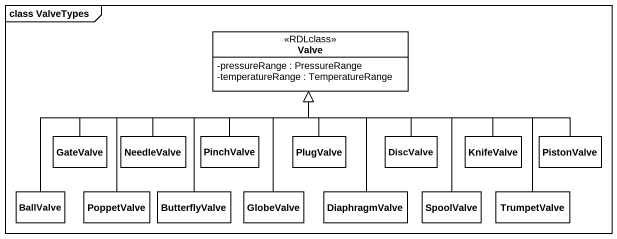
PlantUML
@startuml
mainframe class ValveTypes
hide circle
hide empty members
skinparam classAttributeIconSize 0
class Valve <<RDLclass>> {
  -pressureRange : PressureRange
  -temperatureRange : TemperatureRange
}
class GateValve
class NeedleValve
class PinchValve
class PlugValve
class DiscValve
class KnifeValve
class PistonValve
class BallValve
class PoppetValve
class ButterflyValve
class GlobeValve
class DiaphragmValve
class SpoolValve
class TrumpetValve
GateValve -right-|> Valve
NeedleValve -right-|> Valve
PinchValve -up-|> Valve
PlugValve -up-|> Valve
DiscValve -up-|> Valve
KnifeValve -left-|> Valve
PistonValve -left-|> Valve
BallValve -right-|> Valve
PoppetValve -up-|> Valve
ButterflyValve -up-|> Valve
GlobeValve -up-|> Valve
DiaphragmValve -up-|> Valve
SpoolValve -up-|> Valve
TrumpetValve -up-|> Valve
@enduml
